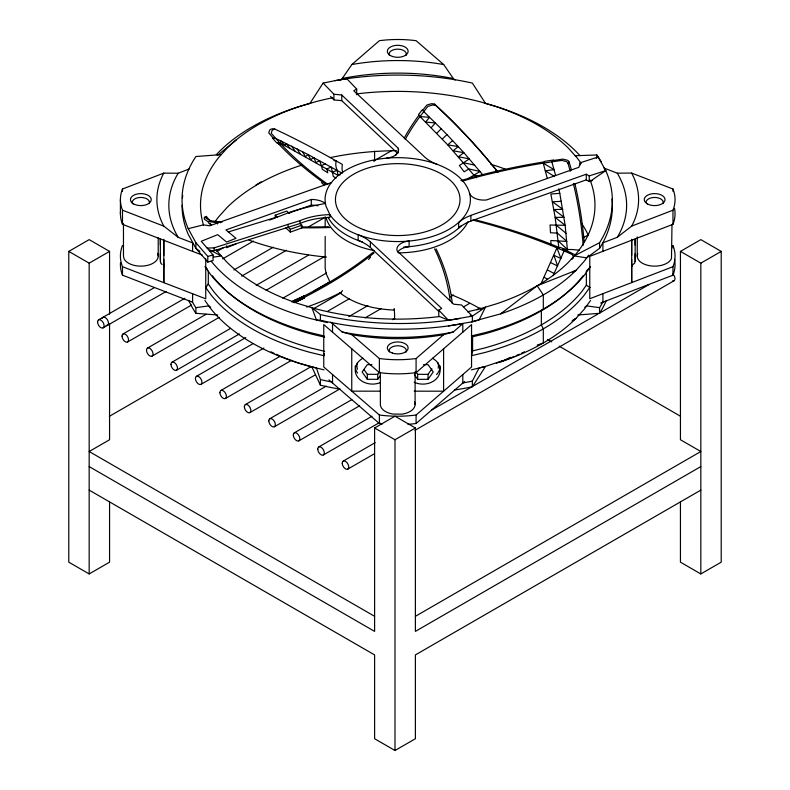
<?xml version="1.0" encoding="UTF-8"?>
<svg xmlns="http://www.w3.org/2000/svg" width="790" height="790" viewBox="0 0 790 790"><rect width="100%" height="100%" fill="white"/><g stroke="black" fill="none" stroke-linecap="round" stroke-linejoin="round"><path stroke-width="1.19" d="M160.36 260.453L160.814 263.248L162.088 264.512M163.816 259.466L163.816 266.704L163.816 265.707M380.306 375.645L377.709 379.319L367.33 379.309L367.33 374.312L364.091 369.73M377.709 379.319L377.719 374.322L379.664 371.567M423.42 364.654L428.032 364.654L433.226 371.991L428.032 379.328L417.653 379.328L417.663 374.332L415.718 371.586M428.032 379.328L428.042 374.341L431.933 368.831M631.694 259.416L631.694 266.655L631.684 265.657M635.15 260.394L634.686 263.188L632.583 264.808M296.053 301.355L296.013 301.978L304.545 297.82L304.644 295.746L293.347 301.089L305.641 295.253A453.588 261.875 0 0 0 373.285 252.168M294.147 302.758L297.781 301.118L297.879 299.114L292.912 301.484M295.233 302.244L305.562 296.704A453.588 261.875 0 0 0 374.065 252.938M471.561 355.688L472.588 350.888L472.588 336.767L471.561 335.908M323.752 355.648L324.275 353.495M590.318 181.216L605.723 170.65L598.168 156.983L580.245 162.76L578.902 167.292L486.551 199.949A14.477 8.364 0 0 1 469.497 193.046M472.608 220.064A453.588 261.875 0 0 1 555.874 247.438L564.129 250.934L567.536 250.549L560.456 247.477L556.93 247.882L541.15 283.501M553.148 275.611L564.129 250.934L572.227 254.548L573.58 256.938M340.095 174.738L338.001 175.35L284.894 145.646L280.973 140.985L275.769 138.536L272.402 138.033L276.48 142.575L279.956 143.089L280.973 140.985L308.189 154.613L342.228 173.247M472.351 386.774L472.351 381.116L479.036 368.022L485.524 366.442L472.351 386.774A211.868 122.322 0 0 1 454.388 390.033M309.937 103.401L323.11 83.078L335.118 80.649L346.82 78.743L356.695 89.063L356.695 94.711M340.51 79.997L342.258 78.487L351.856 64.533L379.378 40.695A82.13 47.42 0 0 1 416.083 40.695L443.704 64.563L453.312 78.516L455.06 80.027M588.619 255.15L584.324 261.144L576.029 270.338A205.874 118.865 0 0 1 500.672 313.847L471.413 321.826M582.971 275.799L581.805 277.418A203.109 117.266 0 0 1 483.569 334.14L471.986 336.905M590.545 266.585L584.324 275.266A205.874 118.865 0 0 1 484.734 332.758L471.413 335.947M586.674 284.756L581.805 291.54A203.109 117.266 0 0 1 483.569 348.262L471.986 351.027M589.903 287.264L584.324 295.045A205.874 118.865 0 0 1 484.734 352.538L471.413 355.727M590.545 300.486L584.324 309.166L576.029 318.37L572.039 321.105M205.746 287.521L208.303 284.084L208.303 271.138M418.937 115.202L418.414 115.893A453.588 261.875 0 0 0 404.233 138.072M422.502 110.472L426.788 105.1L431.241 103.747A6.083 3.516 0 0 1 434.707 104.171A413.437 274.792 53.1 0 1 496.505 170.314L497.986 172.171M342.544 290.572L341.181 292.211A211.187 121.927 0 0 1 306.727 307.053M368.584 259.485L370.638 257.026M547.322 178.53L543.234 163.165L544.883 161.318L553.454 160.034L551.855 161.822L541.97 163.362A453.588 261.875 0 0 0 462.091 181.186M553.01 160.528L562.954 159.116L567.566 160.291A6.083 3.516 0 0 1 569.156 162.108L567.99 163.402A6.083 3.516 0 0 0 566.4 161.585L561.799 160.41L551.855 161.822L555.558 175.271M431.231 127.625L435.379 123.013L422.107 109.968L418.503 114.629L419.964 116.525L447.723 144.866L476.212 177.79M436.781 133.293L441.205 128.76L435.379 123.013L425.622 122.035L429.484 117.355L419.964 116.525M589.774 267.662L586.358 271.079L586.358 285.2L589.774 287.442M442.281 139.04L446.972 134.606L463.858 152.667L483.075 175.183M452.67 140.541L447.723 144.866L458.299 146.565L453.104 150.772L463.858 152.667L458.437 156.746L469.339 158.869L459.395 165.505L464.135 171.825L468.904 168.922L480.073 171.499L468.806 178.194M330.753 322.152L342.149 331.998L351.757 334.654L379.378 358.522A82.13 47.42 0 0 0 416.083 358.522L443.605 334.684L453.203 332.027L462.802 323.722L462.802 332.195M416.083 372.643L471.561 324.611L471.561 366.985L416.083 415.017A82.13 47.42 0 0 1 379.378 415.017L323.752 366.955L323.752 324.572L379.378 372.643A82.13 47.42 0 0 0 416.083 372.643L416.083 358.522M407.986 424.319A82.13 47.42 0 0 0 416.083 423.499L464.639 381.461M217.635 155.304L236.18 139.948M602.908 251.309L602.908 242.826L617.306 237.286L631.694 226.098L672.971 210.199A82.13 47.42 0 0 0 672.971 189.017L631.635 173.069L617.257 173.168L603.975 168.043M261.154 181.858L255.99 184.978M572.839 272.175L576.029 270.338L537.19 285.773L500.672 313.847L503.852 312.01M584.758 307.32L586.684 305.878L599.571 307.666A211.868 122.322 0 0 0 603.096 301.592M611.954 199.001A211.868 122.322 0 0 1 599.571 248.337L586.684 257.846L574.162 255.95L599.571 242.688A211.868 122.322 0 0 0 605.11 169.139M596.223 158.356L598.168 156.983M439.033 311.615L370.392 247.507A41.603 24.016 0 0 0 358.156 240.436L358.156 234.788A41.603 24.016 0 0 1 370.392 241.849L441.709 308.465L438.766 310.154L438.766 315.803L439.378 316.444L448.424 320.246L472.351 316.138L485.524 307.122L479.036 319.999L472.351 321.797L448.424 325.905M109.563 501.769L109.563 562.164L89.171 573.935L68.789 562.164L68.789 251.398L89.171 239.627L109.563 251.398L109.563 314.183M356.695 89.063L353.752 90.751L425.069 157.368A41.603 24.016 0 0 0 437.305 164.429M68.789 251.398L89.171 263.169L109.563 251.398M98.523 319.861L154.099 287.777M216.855 251.546L223.392 247.774M373.561 161.071L391.83 150.525M103.135 327.86L166.177 291.461M222.671 258.844L253.452 241.078M122.983 333.992L184.821 298.294M233.86 269.983L273.3 247.211M308.485 226.898L323.406 218.277M127.605 341.981L191.565 305.049M241.671 276.125L286.444 250.272M147.453 348.113L206.081 314.262M256.187 285.338L308.426 255.18M152.065 356.102L219.225 317.333M266.131 290.246L324.769 256.394M171.914 362.245L230.552 328.393M282.79 298.235L326.497 272.994M176.535 370.234L239.429 333.923M314.055 290.839L330.042 281.605M109.415 416.291L245.739 337.577M196.384 376.366L252.889 343.749M313.65 308.663L341.369 292.665M200.996 384.355L263.9 348.044M327.86 311.112L349.18 298.808M220.854 390.497L280.549 356.023M348.775 316.632L367.962 305.552M225.466 398.486L291.559 360.319M365.118 317.856L381.106 308.623M245.315 404.618L311.408 366.461M392.433 319.683L394.566 318.449M249.926 412.607L314.963 375.062M450.349 296.902L453.549 295.055M269.785 418.74L326.28 386.122M463.809 306.727L469.132 303.646M584.264 237.178L588.53 234.719M274.397 426.738L339.424 389.194M476.943 309.789L480.142 307.942M294.245 432.871L351.817 399.631M298.857 440.86L359.628 405.774M318.716 446.992L372.021 416.221M323.327 454.981L379.832 422.364M89.171 466.584L374.608 631.378L374.608 427.973L395 416.202L415.392 427.973L415.392 631.378L700.829 466.584M415.392 616.309L700.829 451.515L680.437 439.744L680.437 251.398L700.829 239.627L721.211 251.398L721.211 562.164L700.829 573.935L680.437 562.164L680.437 501.769M502.796 360.645L484.734 366.659L471.413 369.848M572.839 320.207L576.029 318.37A205.874 118.865 0 0 1 500.672 361.869L510.626 357.297M343.176 461.123L375.161 442.657M431.666 410.03L471.107 387.258M473.24 386.034L597.971 314.015M600.104 312.791L649.143 284.479M374.608 427.973L395 439.744L415.392 427.973M680.437 251.398L700.829 263.169L721.211 251.398M347.798 469.112L374.44 453.727M414.957 430.333L674.008 280.776M700.829 490.126L415.392 654.92L415.392 738.729L395 750.5L374.608 738.729L374.608 654.92L89.171 490.126M297.781 301.118L304.545 297.82L295.292 302.195M292.014 301.908L304.644 295.746M294.078 302.343L297.81 300.565L294.176 302.155M293.347 301.089L300.328 297.85L292.033 301.602M336.046 178.155L333.262 176.358L331.287 167.085L326.872 168.833L327.761 172.812L322.31 169.337L321.402 165.673L325.401 163.836M295.045 302.264L300.23 299.924M217.843 222.77L207.829 221.546L204.551 219.344A6.083 3.516 0 0 1 204.492 217.299L206.506 216.43A413.437 38.779 8.3 0 0 210.802 220.963M292.014 301.681L296.122 299.904M235.983 243.962L226.592 247.714L226.592 245.828M202.457 255.18L122.49 224.33L122.49 210.199A82.13 47.42 0 0 1 122.49 189.017L163.767 173.119L178.155 173.227L189.225 168.971M674.532 208.402A82.13 47.42 0 0 1 672.971 224.33L589.774 256.365L589.774 298.738L672.971 266.704A82.13 47.42 0 0 0 672.971 245.512L672.971 247.942M600.677 303.014L672.971 275.177A82.13 47.42 0 0 0 674.532 259.258M228.35 231.944L279.453 216.282L290.621 211.898A172.319 99.491 0 0 1 325.48 203.494A17.301 9.993 0 0 0 311.29 199.475L225.94 229.93L235.983 238.313L226.592 242.066L217.734 234.669L201.233 241.266L213.053 254.933L213.053 260.582L207.8 262.102L195.89 248.337L188.237 234.344A208.086 120.139 0 0 1 182.046 205.262M269.509 220.035L275.236 217.991L275.236 215.166L286.711 211.068L289.061 213.261M288.952 213.103L311.29 205.124A17.301 9.993 0 0 1 317.975 205.825M209.469 250.845L214.13 250.677L300.022 223.501A52.92 30.553 0 0 1 329.894 217.467L329.894 214.643L325.964 206.17L325.174 201.806A72.66 41.949 0 0 1 329.894 184.574L332.995 180.564A72.66 41.949 0 0 1 445.402 167.944A72.66 41.949 0 0 1 439.408 233.968A72.66 41.949 0 0 1 329.894 214.643A52.92 30.553 0 0 0 300.022 220.677L288.093 224.35L288.093 227.174L290.335 229.268L301.81 225.18L301.81 228.004L290.335 232.102L285.891 227.945M592.52 180.505L589.212 181.562L586.269 179.873L470.899 221.042A41.603 24.016 0 0 0 458.664 228.103L458.664 222.454A41.603 24.016 0 0 1 470.899 215.394L586.269 174.215L589.212 175.913L605.723 170.65M331.445 182.569L209.715 225.782L203.336 224.874L188.237 228.695L195.89 242.688L207.8 256.454L207.8 262.102M537.19 345.102L543.313 342.988L543.313 328.857L541.348 324.907L541.348 310.776L543.313 309.088L543.313 294.956L537.19 285.773M332.412 172.052L337.221 170.403A54.688 31.511 0.1 0 1 336.135 167.253L335.701 164.083L336.303 160.972A413.437 81.123 37.3 0 0 274.851 129.096L272.412 128.731A6.083 3.516 0 0 0 269.686 130.034L268.738 132.888L273.33 138.171M207.148 248.1L214.13 247.853L288.093 224.35M495.932 170.492L497.532 171.637L496.959 171.825M302.363 165.001L299.124 165.979A197.224 113.869 0 0 0 226.937 207.651L218.988 216.46A197.224 113.869 0 0 0 214.87 221.931M207.8 256.454L213.053 254.933M544.389 161.871L543.125 162.069A453.588 261.875 0 0 0 460.965 180.555M213.33 257.155L221.299 255.95L209.656 249.867M192.247 301.731A208.086 120.139 0 0 0 195.89 307.666L208.777 305.878L210.703 307.32M221.299 154.573L195.89 156.529A208.086 120.139 0 0 0 188.237 228.695M577.786 314.993L599.571 313.314A211.868 122.322 0 0 0 606.058 301.069M567.595 251.793L565.156 225.328L559.794 193.353L550.867 194.004L555.163 217.398L558.836 247.695M561.384 201.312L552.437 201.776L562.806 209.301L553.869 209.577L564.06 217.299L555.163 217.398L565.156 225.328L550.057 225.002L550.502 232.764L557.335 233.08L566.865 241.424L550.827 240.516L550.946 244.959M575.199 155.729L596.885 154.968L601.368 161.989M371.942 364.634L367.33 364.634L362.136 371.972L367.33 379.309M367.33 374.312L377.719 374.322M417.663 374.332L428.042 374.341M379.931 391.168L351.757 391.159L351.757 348.775M414.217 391.178L443.605 391.188L443.605 348.815M460.057 324.137A211.868 122.322 0 0 1 320.414 320.236L316.425 319.999L311.932 307.715L320.414 314.588A211.868 122.322 0 0 0 460.057 318.479M394.062 310.065C374.993 309.226 355.075 304.822 339.819 292.754M188.682 300.338A208.086 120.139 0 0 0 195.89 313.314L217.675 314.993M562.599 249.107L567.467 249.492A54.688 31.64 0.1 0 1 573.046 249.591L579.426 250.203M323.11 83.078L333.913 94.237L341.754 95.007L398.318 148.332L398.318 152.845M330.585 96.449L333.913 99.886L341.754 100.656L397.419 153.132M222.049 222.138L209.844 220.677L206.565 218.475A6.083 3.516 0 0 1 206.506 216.43M333.864 160.607L336.303 160.972L342.307 164.379L342.011 168.31A48.575 28.045 0 0 0 342.692 172.25M463.7 162.799L474.75 165.14M281.378 356.527A197.224 113.869 0 0 0 299.124 363.193L316.425 368.022L320.414 379.565L320.414 385.214A211.868 122.322 0 0 0 340.431 389.233M327.317 322.606L310.727 318.637A205.874 118.865 0 0 1 211.137 261.144M324.048 335.947L310.727 332.758A205.874 118.865 0 0 1 211.137 275.266L204.916 266.585M324.67 337.192L311.892 334.14A203.109 117.266 0 0 1 213.656 277.418L212.49 275.799M324.67 351.313L311.892 348.262A203.109 117.266 0 0 1 213.656 291.54L208.145 283.867M324.048 355.727L310.727 352.538A205.874 118.865 0 0 1 211.137 295.045L205.558 287.264M324.048 369.848L310.727 366.659A205.874 118.865 0 0 1 211.137 309.166L204.916 300.486M474.04 175.113L478.552 176.239M490.936 164.35L496.337 165.979A197.224 113.869 0 0 1 505.363 169.179M122.49 210.199L163.826 226.147L178.204 237.346L192.592 242.895L192.592 251.368M122.49 245.512A82.13 47.42 0 0 0 122.49 266.704L205.746 298.827L205.746 258.705M120.475 262.803A82.13 47.42 0 0 0 122.49 275.177L192.592 302.224L192.592 293.752M470.119 315.25L472.351 316.138L472.351 321.797M559.409 247.596L558.352 247.151A453.588 261.875 0 0 0 473.911 219.492M566.598 250.657L575.466 255.002M550.768 262.665L557.631 266.023L553.909 255.298L560.949 258.508L556.93 247.882M279.956 143.089L284.894 145.646L286.257 143.533L289.91 148.283M279.492 143.75L277.517 142.723L278.129 143.395A453.588 261.875 0 0 0 326.349 184.633M276.48 142.575L280.43 144.619M547.51 270.002L554.175 273.498M544.142 277.29L547.361 279.097M547.46 339.424L551.716 341.882M559.172 346.188L680.585 416.291M374.608 616.309L89.171 451.515L109.563 439.744L109.563 324.028M543.234 163.165L554.076 169.653L545.347 170.828L554.185 176.308M209.498 223.629L211.325 224.735L208.264 222.8M199.85 251.269L195.89 248.337L195.89 242.688M556.318 225.229L566.094 233.366M205.746 267.751L207.454 269.222M328.966 379.931L379.378 423.499A82.13 47.42 0 0 0 382.4 423.865M321.471 182.648L324.107 185.028M558.204 240.94L567.467 249.492M301.81 225.18L300.022 223.501L300.022 220.677M275.236 215.166L277.576 217.359M441.205 128.76L446.972 134.606M472.351 316.138L461.548 304.979L453.707 304.209L397.143 250.884A14.477 8.364 0 0 1 409.101 241.039L409.101 246.687A14.477 8.364 0 0 0 397.735 252.129M438.766 310.154L448.424 320.246M434.707 104.171L435.734 105.495A413.437 274.792 53.1 0 1 497.532 171.647M414.414 374.737L417.653 379.328M291.619 146.17L294.996 150.999M485.524 103.401L472.351 83.078A208.086 120.139 0 0 0 335.118 80.649M297.07 148.895L300.141 153.783M220.39 222.76L219.857 221.901L217.072 223.106L217.507 224.005M302.59 151.71L305.365 156.647L308.189 154.613L310.648 159.58L313.857 157.605L315.99 162.592L319.594 160.676L321.402 165.673M329.963 281.971L326.142 273.646L325.174 268.195L325.174 236.368M311.932 367.044L320.414 385.214M558.797 188.82L559.794 193.353M337.221 170.403L338.001 175.35M635.15 260.759L635.15 261.45M160.35 260.809L160.35 261.51M635.15 245.078L635.14 239.084L635.15 259.762L635.14 253.768M631.684 239.321L631.694 255.417M631.674 264.097L631.694 282.593L631.694 240.219M163.816 239.37L163.816 255.466M163.806 264.156L163.826 282.652L163.826 240.279M160.35 245.137L160.35 239.143L160.35 259.811L160.35 253.817M700.829 263.169L700.829 573.935M672.971 189.017L672.971 191.368M672.971 210.199L672.971 224.33M672.971 266.704L672.971 275.177M671.994 224.469L671.48 258.547A17.37 10.033 0 0 1 650.397 265.835A17.37 10.033 0 0 1 637.767 253.669M637.254 236.901L637.254 256.266M602.908 293.683L602.908 302.155M599.571 242.688L599.571 248.337M599.571 307.666L599.571 313.314M596.885 154.968L596.885 157.23M589.212 175.913L589.212 181.562M586.269 174.215L586.269 179.873M580.245 162.76L580.245 165.021M470.899 215.394L470.899 221.042M462.802 374.569L462.802 383.041M416.083 415.017L416.083 423.499M415.106 371.893L415.106 404.589M395 439.744L395 750.5M380.355 372.781L380.355 404.263A17.37 10.033 0 0 0 392.966 414.069L401.962 414.157A17.37 10.033 0 0 0 414.582 401.982M379.378 358.522L379.378 372.643M379.378 415.017L379.378 423.499M374.608 151.157L374.608 161.002M370.392 241.849L370.392 247.507M341.754 95.007L341.754 100.656M333.913 94.237L333.913 99.886M332.541 323.693L332.541 332.165M332.541 374.549L332.541 383.022M325.174 216.776L325.174 227.076M320.414 314.588L320.414 320.236M311.29 199.475L311.29 205.124M290.335 229.268L290.335 232.102M214.13 247.853L214.13 250.677M195.89 307.666L195.89 313.314M158.207 237.79L158.207 255.95M123.467 223.58L123.467 256.266L124.129 258.863A17.37 10.033 0 0 0 145.607 265.756A17.37 10.033 0 0 0 157.546 253.363M122.49 189.017L122.49 191.368M122.49 266.704L122.49 275.177M120.416 199.603L120.416 213.734M89.171 263.169L89.171 573.935M672.547 273.626A4.612 2.666 60 0 1 674.966 278.663A4.612 2.666 60 0 1 672.547 280.904M102.078 318.528A4.612 2.666 60 0 1 107.539 319.99A4.612 2.666 60 0 1 106.077 325.441M451.692 294.858A210.723 121.66 0 0 1 481.456 309.502M573.165 258.152A6.083 3.516 0 0 1 572.049 259.209M434.609 248.87A453.588 261.875 0 0 1 450.073 300.23M436.07 248.86A453.588 261.875 0 0 1 452.275 303.528M394.171 308.456A210.723 121.66 0 0 1 394.526 319.397M568 163.402A413.437 396.392 32 0 1 570.222 171.233M573.392 183.616A413.437 396.392 32 0 1 583.188 245.305M569.156 162.108A413.437 396.392 32 0 1 571.387 169.939M574.824 183.448A413.437 396.392 32 0 1 584.156 241.71M326.468 257.086A211.187 121.927 0 0 1 248.969 240.121M328.492 226.72A453.588 261.875 0 0 1 301.207 226.928M329.884 227.5A453.588 261.875 0 0 1 301.474 227.826M205.015 218.168A413.437 38.779 8.3 0 1 204.482 217.299M395.899 155.136A453.588 261.875 0 0 1 397.143 152.273M405.26 139.405A453.588 261.875 0 0 1 419.451 117.216L427.815 106.433L432.268 105.08A6.083 3.516 0 0 1 435.734 105.495M327.87 184.347A453.588 261.875 0 0 1 280.569 143.76L271.187 133.253L272.125 130.399A6.083 3.516 0 0 1 274.851 129.096M453.203 332.027A169.702 97.98 0 0 1 342.149 331.998M443.605 334.684A155.847 89.971 0 0 1 351.757 334.654M380.178 382.646A17.301 14.121 0.1 0 1 357.534 377.028A17.301 14.121 0.1 0 1 362.916 358.226M432.456 358.245A17.301 14.121 0.1 0 1 437.541 377.452A17.301 14.121 0.1 0 1 414.197 382.222M440.149 366.007A17.301 14.121 0.1 0 1 436.574 374.598M357.544 373.038A17.301 14.121 0.1 0 1 355.224 365.977M389.342 351.965A8.651 4.997 0 0 1 397.874 345.753A8.651 4.997 0 0 1 406.05 352.123M357.485 369.266A15.573 12.709 0.1 0 1 357.485 362.679M437.897 362.709A15.573 12.709 0.1 0 1 438.183 368.219M178.204 237.346A169.702 97.98 0 0 1 178.155 173.227M163.826 226.147A155.847 89.971 0 0 1 163.767 173.119M122.49 224.33A82.13 47.42 0 0 1 120.475 211.957M132.523 203.8A8.651 4.997 0 0 1 140.699 197.441A8.651 4.997 0 0 1 149.231 203.652M617.257 173.168A169.702 97.98 0 0 1 617.306 237.286M631.635 173.069A155.847 89.971 0 0 1 631.694 226.098M645.973 202.517A8.651 4.997 0 0 1 655.611 197.47A8.651 4.997 0 0 1 663.017 203.652M342.258 78.487A169.702 97.98 0 0 1 453.312 78.516M351.856 64.533A155.847 89.971 0 0 1 443.704 64.563M389.342 55.33A8.651 4.997 0 0 1 397.874 49.128A8.651 4.997 0 0 1 406.05 55.488M467.917 221.763A72.66 41.949 0 0 1 398.279 252.859M374.075 250.568A72.66 41.949 0 0 1 325.964 217.467M461.034 225.851A72.66 41.949 0 0 1 403.7 247.063M362.501 241.947A72.66 41.949 0 0 1 328.067 217.171M398.318 148.332A14.477 8.364 0 0 1 386.359 158.178M182.431 197.915A208.086 120.139 0 0 1 182.737 195.476M590.071 180.071A197.224 113.869 0 0 1 576.473 253.383L568.533 262.191A197.224 113.869 0 0 1 496.337 303.864L481.08 308.456A197.224 113.869 0 0 1 467.492 311.764M439.22 316.573A197.224 113.869 0 0 1 314.381 308.456L299.124 303.864A197.224 113.869 0 0 1 226.937 262.191L218.988 253.383A197.224 113.869 0 0 1 216.193 249.749M203.504 225.031A197.224 113.869 0 0 1 218.988 157.141L226.937 148.322A197.224 113.869 0 0 1 299.124 106.65L314.381 102.058A197.224 113.869 0 0 1 332.59 97.782M356.25 93.941A197.224 113.869 0 0 1 481.08 102.058L496.337 106.65A197.224 113.869 0 0 1 568.533 148.322L576.473 157.141A197.224 113.869 0 0 1 581.233 163.53M524.501 351.807A197.224 113.869 0 0 1 521.439 353.268M519.366 354.216A197.224 113.869 0 0 1 516.206 355.619M514.083 356.527A197.224 113.869 0 0 1 496.337 363.193M279.255 355.619A197.224 113.869 0 0 1 276.105 354.216M274.021 353.268A197.224 113.869 0 0 1 270.96 351.807M330.279 157.585A197.224 113.869 0 0 1 396.501 150.722M581.855 223.777A197.224 113.869 0 0 1 588.234 235.114M216.263 154.771A205.874 118.865 0 0 1 310.727 103.184M484.734 103.184A205.874 118.865 0 0 1 579.969 155.61M472.351 381.116A211.868 122.322 0 0 1 462.308 383.071M332.57 382.153A211.868 122.322 0 0 1 320.414 379.565M122.035 336.106A4.612 2.666 60 0 0 126.923 342.188A4.612 2.666 60 0 0 126.923 335.671A4.612 2.666 60 0 0 122.035 336.106M317.758 449.105A4.612 2.666 60 0 0 322.656 455.188A4.612 2.666 60 0 0 322.656 448.671A4.612 2.666 60 0 0 317.758 449.105M342.228 463.226A4.612 2.666 60 0 0 347.116 469.319A4.612 2.666 60 0 0 347.116 462.792A4.612 2.666 60 0 0 342.228 463.226M293.297 434.984A4.612 2.666 60 0 0 298.185 441.067A4.612 2.666 60 0 0 298.185 434.54A4.612 2.666 60 0 0 293.297 434.984M97.565 321.974A4.612 2.666 60 0 0 102.463 328.067A4.612 2.666 60 0 0 102.463 321.54A4.612 2.666 60 0 0 97.565 321.974M268.827 420.853A4.612 2.666 60 0 0 273.715 426.946A4.612 2.666 60 0 0 273.715 420.418A4.612 2.666 60 0 0 268.827 420.853M146.496 350.227A4.612 2.666 60 0 0 151.394 356.32A4.612 2.666 60 0 0 151.394 349.792A4.612 2.666 60 0 0 146.496 350.227M195.426 378.479A4.612 2.666 60 0 0 200.324 384.562A4.612 2.666 60 0 0 200.324 378.045A4.612 2.666 60 0 0 195.426 378.479M244.357 406.732A4.612 2.666 60 0 0 249.255 412.815A4.612 2.666 60 0 0 249.255 406.297A4.612 2.666 60 0 0 244.357 406.732M219.897 392.6A4.612 2.666 60 0 0 224.785 398.693A4.612 2.666 60 0 0 224.785 392.166A4.612 2.666 60 0 0 219.897 392.6M170.966 364.358A4.612 2.666 60 0 0 175.854 370.441A4.612 2.666 60 0 0 175.854 363.913A4.612 2.666 60 0 0 170.966 364.358M392.393 353.071A10.398 6.004 0 0 0 408.124 348.015A10.398 6.004 0 0 0 392.679 342.682A10.398 6.004 0 0 0 392.393 353.071M133.609 203.919A10.398 6.004 0 0 0 150.92 201.065A10.398 6.004 0 0 0 137.983 193.836A10.398 6.004 0 0 0 133.609 203.919M647.395 203.919A10.398 6.004 0 0 0 664.706 201.065A10.398 6.004 0 0 0 651.77 193.836A10.398 6.004 0 0 0 647.395 203.919M392.393 56.446A10.398 6.004 0 0 0 408.124 51.389A10.398 6.004 0 0 0 392.679 46.047A10.398 6.004 0 0 0 392.393 56.446M363.815 229.762A62.282 35.955 0 0 0 459.928 201.489A62.282 35.955 0 0 0 369.453 167.569A62.282 35.955 0 0 0 363.815 229.762"/></g></svg>
